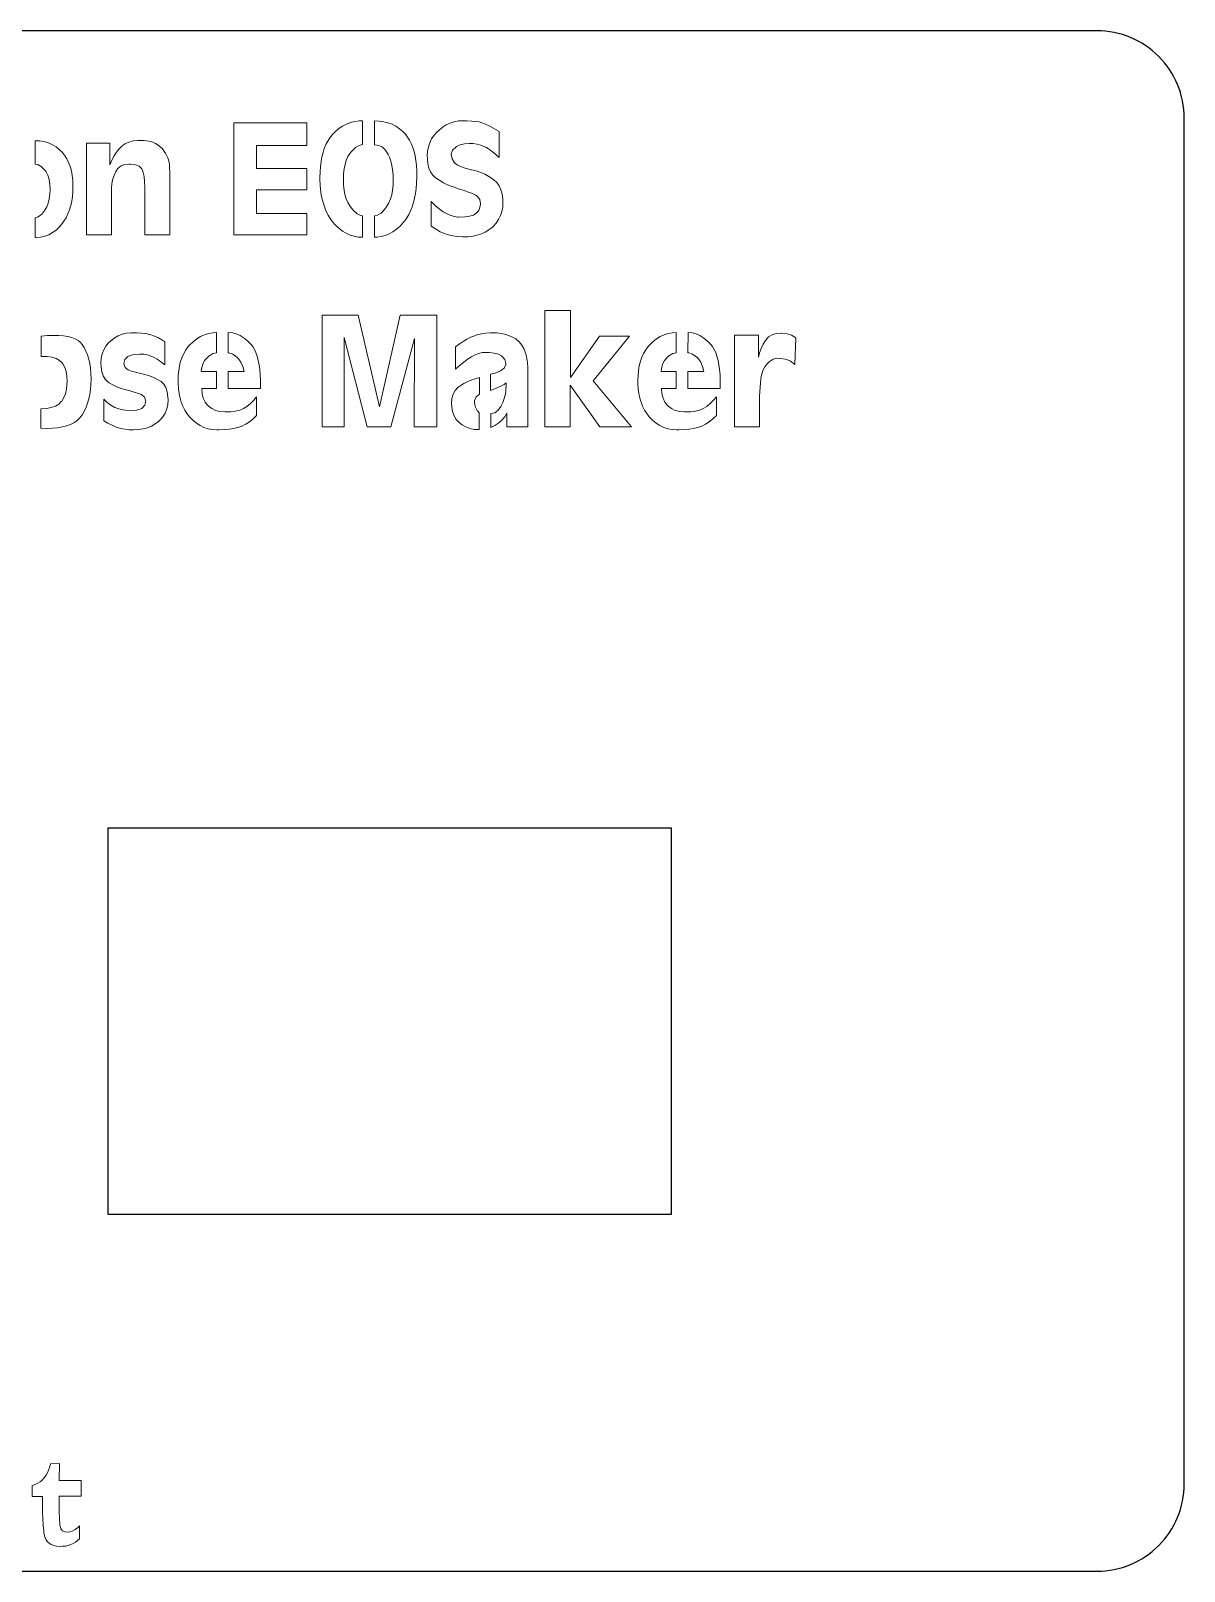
# Model space of a CAD drawing. Header units: millimetres. Extents: x 51.4 to 148.2, y 36.6 to 105.5.
# Drawn here: x 96.6 to 148.2, y 36.6 to 105.5 of the extents above; entities that cross this region are included whole.
import ezdxf

# ---------------------------------------------------------------- set-up
doc = ezdxf.new("R2010")
doc.units = ezdxf.units.MM

msp = doc.modelspace()

# ---------------------------------------------------------------- linework, layer by layer
at = {"color": 7, "linetype": 'Continuous'}
for p, q in [((144.287, 105.451), (55.287, 105.451)), ((148.187, 40.451), (148.187, 101.551)), ((100.037, 52.501), (100.037, 69.801)), ((100.037, 69.801), (125.237, 69.801)), ((125.237, 69.801), (125.237, 52.501)), ((125.237, 52.501), (100.037, 52.501)), ((55.287, 36.551), (144.287, 36.551))]:
    msp.add_line(p, q, dxfattribs=at)
at = {"color": 7, "lineweight": 0}
for p, q in [((108.925, 101.329), (105.665, 101.329)), ((105.665, 101.329), (105.665, 96.329)), ((108.925, 100.323), (108.925, 101.329)), ((110.88, 101.348), (110.699, 101.281)), ((111.072, 101.394), (110.88, 101.348)), ((111.27, 101.421), (111.072, 101.394)), ((111.426, 101.427), (111.27, 101.421)), ((111.426, 100.362), (111.426, 101.427)), ((111.951, 101.427), (111.951, 100.346)), ((112.164, 101.415), (111.951, 101.427)), ((112.368, 101.386), (112.164, 101.415)), ((112.56, 101.336), (112.368, 101.386)), ((112.741, 101.269), (112.56, 101.336)), ((115.342, 101.327), (115.161, 101.24)), ((115.524, 101.386), (115.342, 101.327)), ((115.711, 101.419), (115.524, 101.386)), ((115.84, 101.427), (115.711, 101.419)), ((116.094, 101.423), (115.84, 101.427)), ((116.315, 101.411), (116.094, 101.423)), ((116.501, 101.394), (116.315, 101.411)), ((116.641, 101.373), (116.501, 101.394)), ((116.764, 101.336), (116.641, 101.373)), ((116.922, 101.271), (116.764, 101.336)), ((109.953, 100.664), (109.861, 100.519)), ((110.057, 100.796), (109.953, 100.664)), ((110.063, 100.804), (110.057, 100.796)), ((110.209, 100.954), (110.063, 100.804)), ((110.363, 101.083), (110.209, 100.954)), ((110.526, 101.192), (110.363, 101.083)), ((110.699, 101.281), (110.526, 101.192)), ((112.914, 101.179), (112.741, 101.269)), ((113.073, 101.071), (112.914, 101.179)), ((113.223, 100.942), (113.073, 101.071)), ((113.337, 100.827), (113.223, 100.942)), ((113.437, 100.7), (113.337, 100.827)), ((113.525, 100.56), (113.437, 100.7)), ((114.513, 100.618), (114.429, 100.443)), ((114.623, 100.779), (114.513, 100.618)), ((114.757, 100.931), (114.623, 100.779)), ((114.813, 100.983), (114.757, 100.931)), ((114.986, 101.125), (114.813, 100.983)), ((115.161, 101.24), (114.986, 101.125)), ((117.11, 101.183), (116.922, 101.271)), ((117.33, 101.067), (117.11, 101.183)), ((117.531, 100.954), (117.33, 101.067)), ((117.531, 99.777), (117.531, 100.954)), ((96.772, 100.535), (96.772, 99.485)), ((96.979, 100.525), (96.772, 100.535)), ((97.177, 100.493), (96.979, 100.525)), ((97.364, 100.437), (97.177, 100.493)), ((97.541, 100.356), (97.364, 100.437)), ((97.708, 100.254), (97.541, 100.356)), ((97.865, 100.129), (97.708, 100.254)), ((97.979, 100.016), (97.865, 100.129)), ((98.09, 99.881), (97.979, 100.016)), ((100.12, 100.429), (99.065, 100.429)), ((99.065, 100.429), (99.065, 96.329)), ((100.12, 99.454), (100.12, 100.429)), ((100.414, 100.029), (100.305, 99.86)), ((100.532, 100.175), (100.414, 100.029)), ((100.63, 100.271), (100.532, 100.175)), ((100.789, 100.389), (100.63, 100.271)), ((100.964, 100.473), (100.789, 100.389)), ((101.157, 100.527), (100.964, 100.473)), ((101.366, 100.548), (101.157, 100.527)), ((101.41, 100.548), (101.366, 100.548)), ((101.645, 100.539), (101.41, 100.548)), ((101.854, 100.51), (101.645, 100.539)), ((102.037, 100.464), (101.854, 100.51)), ((102.158, 100.414), (102.037, 100.464)), ((102.325, 100.306), (102.158, 100.414)), ((102.47, 100.168), (102.325, 100.306)), ((102.591, 99.997), (102.47, 100.168)), ((102.6, 99.979), (102.591, 99.997)), ((102.704, 99.766), (102.6, 99.979)), ((106.683, 99.297), (106.683, 100.323)), ((106.683, 100.323), (108.925, 100.323)), ((109.652, 100.006), (109.602, 99.808)), ((109.711, 100.189), (109.652, 100.006)), ((109.78, 100.36), (109.711, 100.189)), ((109.861, 100.519), (109.78, 100.36)), ((110.768, 99.822), (110.857, 99.964)), ((110.857, 99.964), (110.953, 100.085)), ((110.953, 100.085), (111.111, 100.235)), ((111.111, 100.235), (111.268, 100.327)), ((111.268, 100.327), (111.426, 100.362)), ((111.951, 100.346), (111.968, 100.346)), ((111.968, 100.346), (112.151, 100.32)), ((112.151, 100.32), (112.312, 100.239)), ((112.312, 100.239), (112.453, 100.106)), ((112.453, 100.106), (112.572, 99.92)), ((112.572, 99.92), (112.629, 99.793)), ((113.602, 100.404), (113.525, 100.56)), ((113.669, 100.237), (113.602, 100.404)), ((113.725, 100.054), (113.669, 100.237)), ((113.771, 99.858), (113.725, 100.054)), ((114.331, 100.06), (114.317, 99.852)), ((114.367, 100.258), (114.331, 100.06)), ((114.429, 100.443), (114.367, 100.258)), ((115.39, 99.945), (115.453, 100.116)), ((115.39, 99.912), (115.39, 99.945)), ((115.426, 99.72), (115.39, 99.912)), ((115.453, 100.116), (115.607, 100.264)), ((115.607, 100.264), (115.624, 100.277)), ((115.624, 100.277), (115.782, 100.352)), ((115.782, 100.352), (115.978, 100.398)), ((115.978, 100.398), (116.213, 100.414)), ((116.213, 100.414), (116.353, 100.408)), ((116.353, 100.408), (116.555, 100.379)), ((116.555, 100.379), (116.749, 100.323)), ((116.749, 100.323), (116.934, 100.241)), ((116.934, 100.241), (117.055, 100.172)), ((117.055, 100.172), (117.22, 100.056)), ((117.22, 100.056), (117.38, 99.925)), ((117.38, 99.925), (117.531, 99.777)), ((96.772, 99.485), (96.885, 99.466)), ((96.885, 99.466), (97.048, 99.374)), ((97.048, 99.374), (97.214, 99.206)), ((98.188, 99.731), (98.09, 99.881)), ((98.271, 99.566), (98.188, 99.731)), ((98.338, 99.387), (98.271, 99.566)), ((98.392, 99.193), (98.338, 99.387)), ((100.209, 99.67), (100.12, 99.454)), ((100.305, 99.86), (100.209, 99.67)), ((100.384, 99.162), (100.457, 99.274)), ((100.457, 99.274), (100.595, 99.395)), ((100.595, 99.395), (100.77, 99.468)), ((100.77, 99.468), (100.984, 99.493)), ((100.984, 99.493), (101.032, 99.491)), ((101.032, 99.491), (101.26, 99.462)), ((101.26, 99.462), (101.431, 99.389)), ((101.431, 99.389), (101.545, 99.274)), ((101.545, 99.274), (101.556, 99.253)), ((101.556, 99.253), (101.606, 99.118)), ((102.766, 99.579), (102.704, 99.766)), ((102.781, 99.478), (102.766, 99.579)), ((102.789, 99.328), (102.781, 99.478)), ((102.792, 99.13), (102.789, 99.328)), ((108.925, 99.297), (106.683, 99.297)), ((108.925, 98.345), (108.925, 99.297)), ((109.538, 99.376), (109.521, 99.141)), ((109.565, 99.599), (109.538, 99.376)), ((109.602, 99.808), (109.565, 99.599)), ((110.572, 99.051), (110.597, 99.274)), ((110.597, 99.274), (110.64, 99.478)), ((110.64, 99.478), (110.695, 99.66)), ((110.695, 99.66), (110.768, 99.822)), ((112.629, 99.793), (112.687, 99.622)), ((112.687, 99.622), (112.733, 99.433)), ((112.733, 99.433), (112.768, 99.228)), ((112.768, 99.228), (112.789, 99.005)), ((113.806, 99.647), (113.771, 99.858)), ((113.831, 99.422), (113.806, 99.647)), ((113.844, 99.183), (113.831, 99.422)), ((114.317, 99.852), (114.321, 99.743)), ((114.321, 99.743), (114.344, 99.514)), ((114.344, 99.514), (114.394, 99.314)), ((114.394, 99.314), (114.467, 99.141)), ((115.536, 99.549), (115.426, 99.72)), ((115.548, 99.537), (115.536, 99.549)), ((115.649, 99.454), (115.548, 99.537)), ((115.807, 99.378), (115.649, 99.454)), ((116.019, 99.305), (115.807, 99.378)), ((116.288, 99.239), (116.019, 99.305)), ((116.295, 99.237), (116.288, 99.239)), ((116.509, 99.181), (116.295, 99.237)), ((97.214, 99.206), (97.26, 99.143)), ((97.26, 99.143), (97.339, 98.989)), ((97.339, 98.989), (97.394, 98.805)), ((97.394, 98.805), (97.427, 98.591)), ((97.427, 98.591), (97.439, 98.345)), ((98.431, 98.985), (98.392, 99.193)), ((98.456, 98.764), (98.431, 98.985)), ((98.465, 98.526), (98.456, 98.764)), ((100.188, 98.443), (100.201, 98.584)), ((100.201, 98.584), (100.24, 98.785)), ((100.24, 98.785), (100.301, 98.978)), ((100.301, 98.978), (100.384, 99.162)), ((101.606, 99.118), (101.643, 98.935)), ((101.643, 98.935), (101.664, 98.709)), ((101.664, 98.709), (101.672, 98.436)), ((102.796, 98.884), (102.792, 99.13)), ((102.796, 98.787), (102.796, 98.884)), ((102.796, 96.329), (102.796, 98.787)), ((109.521, 99.141), (109.515, 98.893)), ((109.515, 98.893), (109.517, 98.801)), ((109.517, 98.801), (109.525, 98.564)), ((109.525, 98.564), (109.546, 98.338)), ((110.565, 98.805), (110.572, 99.051)), ((110.565, 98.795), (110.565, 98.805)), ((110.572, 98.553), (110.565, 98.795)), ((110.595, 98.328), (110.572, 98.553)), ((112.791, 98.543), (112.768, 98.322)), ((112.789, 99.005), (112.797, 98.764)), ((112.797, 98.764), (112.791, 98.543)), ((113.815, 98.401), (113.835, 98.637)), ((113.835, 98.637), (113.846, 98.885)), ((113.846, 98.93), (113.844, 99.183)), ((113.846, 98.885), (113.846, 98.93)), ((114.467, 99.141), (114.567, 98.995)), ((114.567, 98.995), (114.692, 98.878)), ((114.692, 98.878), (114.721, 98.857)), ((114.721, 98.857), (114.873, 98.753)), ((114.873, 98.753), (115.042, 98.655)), ((115.042, 98.655), (115.227, 98.566)), ((115.227, 98.566), (115.426, 98.486)), ((116.709, 99.112), (116.509, 99.181)), ((116.895, 99.033), (116.709, 99.112)), ((117.072, 98.939), (116.895, 99.033)), ((117.235, 98.835), (117.072, 98.939)), ((117.299, 98.787), (117.235, 98.835)), ((117.432, 98.662), (117.299, 98.787)), ((117.535, 98.512), (117.432, 98.662)), ((97.406, 97.942), (97.358, 97.745)), ((97.433, 98.161), (97.406, 97.942)), ((97.439, 98.345), (97.433, 98.161)), ((98.408, 97.83), (98.44, 98.04)), ((98.44, 98.04), (98.459, 98.259)), ((98.459, 98.259), (98.465, 98.487)), ((98.465, 98.487), (98.465, 98.526)), ((100.188, 96.329), (100.188, 98.443)), ((101.672, 98.436), (101.672, 96.329)), ((106.683, 97.28), (106.683, 98.345)), ((106.683, 98.345), (108.925, 98.345)), ((109.546, 98.338), (109.575, 98.12)), ((109.575, 98.12), (109.615, 97.917)), ((109.615, 97.917), (109.667, 97.722)), ((110.636, 98.124), (110.595, 98.328)), ((110.69, 97.938), (110.636, 98.124)), ((110.761, 97.77), (110.69, 97.938)), ((112.672, 97.932), (112.601, 97.763)), ((112.727, 98.118), (112.672, 97.932)), ((112.768, 98.322), (112.727, 98.118)), ((113.698, 97.767), (113.746, 97.967)), ((113.746, 97.967), (113.785, 98.178)), ((113.785, 98.178), (113.815, 98.401)), ((115.426, 98.486), (115.644, 98.413)), ((115.644, 98.413), (115.719, 98.389)), ((115.719, 98.389), (115.963, 98.311)), ((115.963, 98.311), (116.168, 98.236)), ((116.168, 98.236), (116.338, 98.168)), ((116.338, 98.168), (116.468, 98.105)), ((116.468, 98.105), (116.549, 98.051)), ((116.549, 98.051), (116.663, 97.903)), ((116.663, 97.903), (116.701, 97.709)), ((117.616, 98.341), (117.535, 98.512)), ((117.67, 98.147), (117.616, 98.341)), ((117.699, 97.932), (117.67, 98.147)), ((117.704, 97.784), (117.699, 97.932)), ((97.064, 97.253), (96.912, 97.125)), ((97.2, 97.422), (97.064, 97.253)), ((97.289, 97.572), (97.2, 97.422)), ((97.358, 97.745), (97.289, 97.572)), ((98.152, 97.092), (98.234, 97.261)), ((98.234, 97.261), (98.306, 97.442)), ((98.306, 97.442), (98.363, 97.63)), ((98.363, 97.63), (98.408, 97.83)), ((108.925, 97.28), (106.683, 97.28)), ((108.925, 96.329), (108.925, 97.28)), ((109.667, 97.722), (109.728, 97.538)), ((109.728, 97.538), (109.8, 97.365)), ((109.8, 97.365), (109.882, 97.203)), ((109.882, 97.203), (109.975, 97.053)), ((110.845, 97.622), (110.761, 97.77)), ((110.865, 97.596), (110.845, 97.622)), ((111.026, 97.398), (110.865, 97.596)), ((111.182, 97.261), (111.026, 97.398)), ((111.332, 97.19), (111.182, 97.261)), ((111.426, 97.176), (111.332, 97.19)), ((111.426, 96.217), (111.426, 97.176)), ((112.097, 97.207), (111.951, 97.176)), ((111.951, 97.176), (111.951, 96.217)), ((112.247, 97.301), (112.097, 97.207)), ((112.401, 97.459), (112.247, 97.301)), ((112.512, 97.611), (112.401, 97.459)), ((112.601, 97.763), (112.512, 97.611)), ((113.404, 97.09), (113.493, 97.24)), ((113.493, 97.24), (113.571, 97.403)), ((113.571, 97.403), (113.639, 97.58)), ((113.639, 97.58), (113.698, 97.767)), ((114.49, 97.82), (114.49, 96.719)), ((114.675, 97.642), (114.49, 97.82)), ((114.855, 97.488), (114.675, 97.642)), ((115.03, 97.361), (114.855, 97.488)), ((115.202, 97.259), (115.03, 97.361)), ((115.367, 97.186), (115.202, 97.259)), ((115.53, 97.138), (115.367, 97.186)), ((116.211, 97.157), (115.995, 97.126)), ((116.382, 97.209), (116.211, 97.157)), ((116.497, 97.273), (116.382, 97.209)), ((116.628, 97.419), (116.497, 97.273)), ((116.691, 97.601), (116.628, 97.419)), ((116.701, 97.709), (116.691, 97.601)), ((117.51, 97.013), (117.595, 97.186)), ((117.595, 97.186), (117.656, 97.373)), ((117.656, 97.373), (117.693, 97.571)), ((117.693, 97.571), (117.704, 97.784)), ((96.912, 97.125), (96.772, 97.078)), ((96.772, 97.078), (96.772, 96.202)), ((97.55, 96.423), (97.708, 96.538)), ((97.708, 96.538), (97.856, 96.68)), ((97.856, 96.68), (97.994, 96.846)), ((97.994, 96.846), (98.056, 96.934)), ((98.056, 96.934), (98.152, 97.092)), ((109.975, 97.053), (110.078, 96.913)), ((110.078, 96.913), (110.209, 96.763)), ((110.209, 96.763), (110.361, 96.619)), ((110.361, 96.619), (110.521, 96.496)), ((110.521, 96.496), (110.688, 96.396)), ((112.612, 96.365), (112.781, 96.461)), ((112.781, 96.461), (112.947, 96.579)), ((112.947, 96.579), (113.102, 96.719)), ((113.102, 96.719), (113.254, 96.884)), ((113.254, 96.884), (113.308, 96.95)), ((113.308, 96.95), (113.404, 97.09)), ((114.49, 96.719), (114.559, 96.665)), ((114.559, 96.665), (114.723, 96.557)), ((114.723, 96.557), (114.894, 96.465)), ((114.894, 96.465), (115.075, 96.388)), ((115.688, 97.117), (115.53, 97.138)), ((115.734, 97.115), (115.688, 97.117)), ((115.995, 97.126), (115.734, 97.115)), ((116.912, 96.446), (117.072, 96.544)), ((117.072, 96.544), (117.218, 96.659)), ((117.218, 96.659), (117.266, 96.704)), ((117.266, 96.704), (117.401, 96.852)), ((117.401, 96.852), (117.51, 97.013)), ((96.772, 96.202), (96.82, 96.202)), ((96.82, 96.202), (97.018, 96.221)), ((97.018, 96.221), (97.206, 96.263)), ((97.206, 96.263), (97.383, 96.331)), ((97.383, 96.331), (97.55, 96.423)), ((99.065, 96.329), (100.188, 96.329)), ((101.672, 96.329), (102.796, 96.329)), ((105.665, 96.329), (108.925, 96.329)), ((110.688, 96.396), (110.861, 96.317)), ((110.861, 96.317), (111.041, 96.261)), ((111.041, 96.261), (111.23, 96.227)), ((111.23, 96.227), (111.426, 96.217)), ((111.951, 96.217), (112.064, 96.221)), ((112.064, 96.221), (112.255, 96.246)), ((112.255, 96.246), (112.435, 96.294)), ((112.435, 96.294), (112.612, 96.365)), ((115.075, 96.388), (115.265, 96.327)), ((115.265, 96.327), (115.463, 96.283)), ((115.463, 96.283), (115.673, 96.252)), ((115.673, 96.252), (115.892, 96.238)), ((115.892, 96.238), (115.913, 96.238)), ((115.913, 96.238), (116.14, 96.242)), ((116.14, 96.242), (116.353, 96.265)), ((116.353, 96.265), (116.553, 96.308)), ((116.553, 96.308), (116.739, 96.367)), ((116.739, 96.367), (116.912, 96.446)), ((111.22, 92.734), (109.609, 92.734)), ((109.609, 92.734), (109.609, 87.734)), ((112.18, 88.626), (111.22, 92.734)), ((113.108, 92.734), (112.18, 88.626)), ((114.742, 92.734), (113.108, 92.734)), ((114.742, 87.734), (114.742, 92.734)), ((120.726, 92.943), (119.581, 92.943)), ((119.581, 92.943), (119.581, 87.734)), ((120.726, 89.937), (120.726, 92.943)), ((97.327, 91.815), (97.046, 91.788)), ((97.046, 91.788), (97.046, 90.89)), ((97.585, 91.826), (97.327, 91.815)), ((97.823, 91.824), (97.585, 91.826)), ((98.04, 91.807), (97.823, 91.824)), ((98.234, 91.776), (98.04, 91.807)), ((98.408, 91.73), (98.234, 91.776)), ((98.559, 91.671), (98.408, 91.73)), ((98.69, 91.596), (98.559, 91.671)), ((100.311, 91.703), (100.14, 91.571)), ((100.486, 91.807), (100.311, 91.703)), ((100.668, 91.882), (100.486, 91.807)), ((100.857, 91.928), (100.668, 91.882)), ((101.053, 91.946), (100.857, 91.928)), ((101.076, 91.946), (101.053, 91.946)), ((101.316, 91.942), (101.076, 91.946)), ((101.533, 91.928), (101.316, 91.942)), ((101.726, 91.905), (101.533, 91.928)), ((101.895, 91.873), (101.726, 91.905)), ((101.9, 91.871), (101.895, 91.873)), ((102.074, 91.813), (101.9, 91.871)), ((102.254, 91.73), (102.074, 91.813)), ((102.441, 91.625), (102.254, 91.73)), ((104.002, 91.673), (103.838, 91.544)), ((104.171, 91.776), (104.002, 91.673)), ((104.346, 91.857), (104.171, 91.776)), ((104.53, 91.913), (104.346, 91.857)), ((104.721, 91.946), (104.53, 91.913)), ((104.882, 91.953), (104.721, 91.946)), ((104.882, 91.054), (104.882, 91.953)), ((105.415, 91.953), (105.407, 91.054)), ((105.595, 91.938), (105.415, 91.953)), ((105.772, 91.892), (105.595, 91.938)), ((105.947, 91.817), (105.772, 91.892)), ((106.118, 91.709), (105.947, 91.817)), ((106.285, 91.571), (106.118, 91.709)), ((110.599, 91.736), (111.632, 87.734)), ((110.599, 87.734), (110.599, 91.736)), ((112.681, 87.734), (113.744, 91.684)), ((113.744, 91.684), (113.737, 87.734)), ((116.092, 91.659), (115.917, 91.557)), ((116.272, 91.748), (116.092, 91.659)), ((116.351, 91.782), (116.272, 91.748)), ((116.543, 91.848), (116.351, 91.782)), ((116.739, 91.898), (116.543, 91.848)), ((116.941, 91.93), (116.739, 91.898)), ((117.147, 91.946), (116.941, 91.93)), ((117.228, 91.946), (117.147, 91.946)), ((117.437, 91.936), (117.228, 91.946)), ((117.641, 91.909), (117.437, 91.936)), ((117.837, 91.861), (117.641, 91.909)), ((118.027, 91.796), (117.837, 91.861)), ((118.099, 91.767), (118.027, 91.796)), ((118.279, 91.667), (118.099, 91.767)), ((118.433, 91.54), (118.279, 91.667)), ((122.03, 91.796), (120.726, 89.937)), ((121.745, 89.794), (123.372, 91.796)), ((123.372, 91.796), (122.03, 91.796)), ((124.573, 91.673), (124.412, 91.544)), ((124.742, 91.776), (124.573, 91.673)), ((124.919, 91.857), (124.742, 91.776)), ((125.102, 91.913), (124.919, 91.857)), ((125.292, 91.946), (125.102, 91.913)), ((125.454, 91.953), (125.292, 91.946)), ((125.454, 91.054), (125.454, 91.953)), ((125.986, 91.953), (125.978, 91.054)), ((126.167, 91.938), (125.986, 91.953)), ((126.346, 91.892), (126.167, 91.938)), ((126.519, 91.817), (126.346, 91.892)), ((126.69, 91.709), (126.519, 91.817)), ((126.857, 91.571), (126.69, 91.709)), ((129.133, 91.834), (128.062, 91.834)), ((128.062, 91.834), (128.062, 87.734)), ((129.133, 90.852), (129.133, 91.834)), ((129.593, 91.759), (129.462, 91.617)), ((129.75, 91.857), (129.593, 91.759)), ((129.935, 91.913), (129.75, 91.857)), ((130.146, 91.924), (129.935, 91.913)), ((130.175, 91.924), (130.146, 91.924)), ((130.423, 91.89), (130.175, 91.924)), ((130.619, 91.83), (130.423, 91.89)), ((130.767, 91.748), (130.619, 91.83)), ((130.759, 90.529), (130.811, 91.707)), ((130.811, 91.707), (130.767, 91.748)), ((98.8, 91.505), (98.69, 91.596)), ((98.875, 91.421), (98.8, 91.505)), ((98.967, 91.28), (98.875, 91.421)), ((99.046, 91.125), (98.967, 91.28)), ((99.115, 90.954), (99.046, 91.125)), ((99.171, 90.769), (99.115, 90.954)), ((99.769, 90.998), (99.726, 90.802)), ((99.838, 91.179), (99.769, 90.998)), ((99.936, 91.346), (99.838, 91.179)), ((100.061, 91.498), (99.936, 91.346)), ((100.14, 91.571), (100.061, 91.498)), ((101.02, 90.927), (101.208, 90.977)), ((101.208, 90.977), (101.435, 90.994)), ((101.435, 90.994), (101.637, 90.981)), ((101.637, 90.981), (101.837, 90.942)), ((102.568, 91.542), (102.441, 91.625)), ((102.568, 90.508), (102.568, 91.542)), ((103.425, 91.021), (103.346, 90.85)), ((103.517, 91.179), (103.425, 91.021)), ((103.625, 91.325), (103.517, 91.179)), ((103.683, 91.392), (103.625, 91.325)), ((103.838, 91.544), (103.683, 91.392)), ((104.54, 90.896), (104.724, 91.015)), ((104.724, 91.015), (104.882, 91.054)), ((105.407, 91.054), (105.443, 91.052)), ((105.443, 91.052), (105.611, 90.992)), ((105.611, 90.992), (105.803, 90.852)), ((106.418, 91.436), (106.285, 91.571)), ((106.505, 91.327), (106.418, 91.436)), ((106.582, 91.2), (106.505, 91.327)), ((106.649, 91.056), (106.582, 91.2)), ((106.708, 90.892), (106.649, 91.056)), ((115.746, 91.44), (115.58, 91.309)), ((115.58, 91.309), (115.58, 90.312)), ((115.917, 91.557), (115.746, 91.44)), ((116.299, 90.873), (116.466, 90.959)), ((116.466, 90.959), (116.626, 91.023)), ((116.626, 91.023), (116.774, 91.057)), ((116.774, 91.057), (116.914, 91.069)), ((116.914, 91.069), (117.087, 91.059)), ((117.087, 91.059), (117.316, 91.031)), ((117.316, 91.031), (117.499, 90.984)), ((117.499, 90.984), (117.633, 90.919)), ((118.556, 91.388), (118.433, 91.54)), ((118.65, 91.211), (118.556, 91.388)), ((118.66, 91.19), (118.65, 91.211)), ((118.725, 90.996), (118.66, 91.19)), ((118.773, 90.8), (118.725, 90.996)), ((123.996, 91.021), (123.918, 90.85)), ((124.091, 91.179), (123.996, 91.021)), ((124.196, 91.325), (124.091, 91.179)), ((124.256, 91.392), (124.196, 91.325)), ((124.412, 91.544), (124.256, 91.392)), ((125.111, 90.896), (125.298, 91.015)), ((125.298, 91.015), (125.454, 91.054)), ((125.978, 91.054), (126.017, 91.052)), ((126.017, 91.052), (126.182, 90.992)), ((126.182, 90.992), (126.376, 90.852)), ((126.99, 91.436), (126.857, 91.571)), ((127.078, 91.327), (126.99, 91.436)), ((127.155, 91.2), (127.078, 91.327)), ((127.222, 91.056), (127.155, 91.2)), ((127.28, 90.892), (127.222, 91.056)), ((129.183, 91.054), (129.133, 90.852)), ((129.252, 91.246), (129.183, 91.054)), ((129.341, 91.428), (129.252, 91.246)), ((129.45, 91.6), (129.341, 91.428)), ((129.462, 91.617), (129.45, 91.6)), ((97.046, 90.89), (97.056, 90.89)), ((97.056, 90.89), (97.312, 90.881)), ((97.312, 90.881), (97.533, 90.846)), ((97.533, 90.846), (97.717, 90.79)), ((97.717, 90.79), (97.863, 90.709)), ((97.863, 90.709), (97.975, 90.604)), ((97.975, 90.604), (98.011, 90.554)), ((98.011, 90.554), (98.094, 90.396)), ((98.094, 90.396), (98.152, 90.212)), ((99.213, 90.567), (99.171, 90.769)), ((99.246, 90.354), (99.213, 90.567)), ((99.263, 90.123), (99.246, 90.354)), ((99.726, 90.802), (99.713, 90.59)), ((99.713, 90.59), (99.719, 90.421)), ((99.719, 90.421), (99.753, 90.202)), ((100.739, 90.567), (100.784, 90.744)), ((100.793, 90.387), (100.739, 90.567)), ((100.784, 90.744), (100.926, 90.883)), ((100.934, 90.283), (100.793, 90.387)), ((100.926, 90.883), (101.02, 90.927)), ((101.068, 90.233), (100.934, 90.283)), ((101.837, 90.942), (102.027, 90.875)), ((102.027, 90.875), (102.062, 90.859)), ((102.062, 90.859), (102.233, 90.767)), ((102.233, 90.767), (102.402, 90.65)), ((102.402, 90.65), (102.568, 90.508)), ((103.194, 90.26), (103.173, 90.039)), ((103.231, 90.469), (103.194, 90.26)), ((103.281, 90.667), (103.231, 90.469)), ((103.346, 90.85), (103.281, 90.667)), ((104.207, 90.215), (104.219, 90.331)), ((104.219, 90.331), (104.269, 90.533)), ((104.269, 90.533), (104.355, 90.704)), ((104.355, 90.704), (104.478, 90.844)), ((104.478, 90.844), (104.54, 90.896)), ((105.803, 90.852), (105.876, 90.779)), ((105.876, 90.779), (105.982, 90.625)), ((105.982, 90.625), (106.064, 90.437)), ((106.064, 90.437), (106.126, 90.215)), ((106.756, 90.711), (106.708, 90.892)), ((106.795, 90.511), (106.756, 90.711)), ((106.824, 90.294), (106.795, 90.511)), ((106.843, 90.06), (106.824, 90.294)), ((115.58, 90.312), (115.74, 90.458)), ((115.74, 90.458), (115.936, 90.621)), ((115.936, 90.621), (116.122, 90.759)), ((116.122, 90.759), (116.299, 90.873)), ((117.754, 90.356), (117.589, 90.237)), ((117.633, 90.919), (117.655, 90.904)), ((117.655, 90.904), (117.785, 90.754)), ((117.826, 90.521), (117.754, 90.356)), ((117.785, 90.754), (117.828, 90.567)), ((117.828, 90.567), (117.826, 90.521)), ((118.802, 90.598), (118.773, 90.8)), ((118.816, 90.39), (118.802, 90.598)), ((118.818, 90.335), (118.816, 90.39)), ((118.818, 87.734), (118.818, 90.335)), ((123.768, 90.26), (123.747, 90.039)), ((123.804, 90.469), (123.768, 90.26)), ((123.854, 90.667), (123.804, 90.469)), ((123.918, 90.85), (123.854, 90.667)), ((124.781, 90.215), (124.792, 90.331)), ((124.792, 90.331), (124.84, 90.533)), ((124.84, 90.533), (124.927, 90.704)), ((124.927, 90.704), (125.05, 90.844)), ((125.05, 90.844), (125.111, 90.896)), ((126.376, 90.852), (126.448, 90.779)), ((126.448, 90.779), (126.553, 90.625)), ((126.553, 90.625), (126.636, 90.437)), ((126.636, 90.437), (126.697, 90.215)), ((127.328, 90.711), (127.28, 90.892)), ((127.366, 90.511), (127.328, 90.711)), ((127.397, 90.294), (127.366, 90.511)), ((127.416, 90.06), (127.397, 90.294)), ((129.335, 90.252), (129.423, 90.425)), ((129.423, 90.425), (129.537, 90.567)), ((129.537, 90.567), (129.623, 90.65)), ((129.623, 90.65), (129.798, 90.767)), ((129.798, 90.767), (129.958, 90.808)), ((129.958, 90.808), (130.133, 90.798)), ((130.133, 90.798), (130.338, 90.769)), ((130.338, 90.769), (130.402, 90.752)), ((130.402, 90.752), (130.573, 90.669)), ((130.573, 90.669), (130.759, 90.529)), ((98.152, 90.212), (98.188, 90.002)), ((98.196, 89.635), (98.171, 89.416)), ((98.188, 90.002), (98.2, 89.766)), ((98.2, 89.766), (98.196, 89.635)), ((99.248, 89.402), (99.265, 89.627)), ((99.271, 89.879), (99.263, 90.123)), ((99.265, 89.627), (99.271, 89.862)), ((99.271, 89.862), (99.271, 89.879)), ((99.753, 90.202), (99.817, 90.017)), ((99.817, 90.017), (99.907, 89.866)), ((99.907, 89.866), (100.028, 89.75)), ((100.028, 89.75), (100.08, 89.712)), ((100.08, 89.712), (100.241, 89.612)), ((100.241, 89.612), (100.42, 89.525)), ((101.255, 90.177), (101.068, 90.233)), ((101.491, 90.115), (101.255, 90.177)), ((101.616, 90.087), (101.491, 90.115)), ((101.837, 90.029), (101.616, 90.087)), ((102.037, 89.958), (101.837, 90.029)), ((102.216, 89.875), (102.037, 89.958)), ((102.377, 89.781), (102.216, 89.875)), ((102.41, 89.758), (102.377, 89.781)), ((102.529, 89.641), (102.41, 89.758)), ((102.619, 89.489), (102.529, 89.641)), ((103.173, 90.039), (103.167, 89.802)), ((103.167, 89.802), (103.169, 89.669)), ((103.169, 89.669), (103.183, 89.443)), ((104.882, 90.215), (104.207, 90.215)), ((104.882, 89.45), (104.882, 90.215)), ((106.126, 90.215), (105.407, 90.215)), ((105.407, 90.215), (105.407, 89.45)), ((106.855, 89.808), (106.843, 90.06)), ((106.855, 89.537), (106.855, 89.808)), ((115.949, 89.669), (115.782, 89.57)), ((116.128, 89.76), (115.949, 89.669)), ((116.318, 89.835), (116.128, 89.76)), ((116.52, 89.9), (116.318, 89.835)), ((116.659, 89.937), (116.52, 89.9)), ((116.659, 89.195), (116.659, 89.937)), ((117.335, 90.135), (117.153, 90.087)), ((117.153, 90.087), (117.153, 89.368)), ((117.537, 90.214), (117.335, 90.135)), ((117.589, 90.237), (117.537, 90.214)), ((117.603, 89.556), (117.76, 89.637)), ((117.76, 89.637), (117.851, 89.698)), ((117.851, 89.691), (117.828, 89.323)), ((117.851, 89.698), (117.851, 89.691)), ((120.705, 87.734), (120.705, 89.608)), ((120.705, 89.608), (122.045, 87.734)), ((123.454, 87.734), (121.745, 89.794)), ((123.747, 90.039), (123.739, 89.802)), ((123.739, 89.802), (123.741, 89.669)), ((123.741, 89.669), (123.756, 89.443)), ((125.454, 90.215), (124.781, 90.215)), ((125.454, 89.45), (125.454, 90.215)), ((126.697, 90.215), (125.978, 90.215)), ((125.978, 90.215), (125.978, 89.45)), ((127.426, 89.808), (127.416, 90.06)), ((127.426, 89.537), (127.426, 89.808)), ((129.208, 89.518), (129.225, 89.708)), ((129.225, 89.708), (129.245, 89.885)), ((129.245, 89.885), (129.273, 90.052)), ((129.273, 90.052), (129.335, 90.252)), ((97.96, 88.887), (97.942, 88.864)), ((98.054, 89.043), (97.96, 88.887)), ((98.125, 89.22), (98.054, 89.043)), ((98.171, 89.416), (98.125, 89.22)), ((99.121, 88.799), (99.175, 88.987)), ((99.175, 88.987), (99.217, 89.189)), ((99.217, 89.189), (99.248, 89.402)), ((99.847, 88.97), (99.847, 88.01)), ((100.001, 88.822), (99.847, 88.97)), ((100.42, 89.525), (100.62, 89.452)), ((100.62, 89.452), (100.837, 89.391)), ((100.837, 89.391), (100.974, 89.356)), ((100.974, 89.356), (101.207, 89.293)), ((101.207, 89.293), (101.391, 89.233)), ((101.391, 89.233), (101.526, 89.181)), ((101.526, 89.181), (101.67, 89.064)), ((101.67, 89.064), (101.72, 88.881)), ((101.72, 88.881), (101.677, 88.699)), ((102.681, 89.302), (102.619, 89.489)), ((102.712, 89.079), (102.681, 89.302)), ((102.702, 88.729), (102.718, 88.941)), ((102.718, 88.941), (102.712, 89.079)), ((103.183, 89.443), (103.212, 89.227)), ((103.212, 89.227), (103.254, 89.024)), ((103.254, 89.024), (103.312, 88.833)), ((104.244, 89.218), (104.223, 89.45)), ((104.223, 89.45), (104.882, 89.45)), ((104.294, 89.016), (104.244, 89.218)), ((104.375, 88.845), (104.294, 89.016)), ((105.407, 89.45), (106.853, 89.45)), ((106.551, 88.927), (106.401, 88.777)), ((106.68, 89.083), (106.551, 88.927)), ((106.68, 88.251), (106.68, 89.083)), ((106.853, 89.45), (106.855, 89.537)), ((115.419, 89.002), (115.401, 88.783)), ((115.473, 89.195), (115.419, 89.002)), ((115.561, 89.36), (115.473, 89.195)), ((115.686, 89.496), (115.561, 89.36)), ((115.782, 89.57), (115.686, 89.496)), ((116.426, 88.835), (116.432, 88.902)), ((116.432, 88.902), (116.503, 89.074)), ((116.503, 89.074), (116.659, 89.195)), ((117.153, 89.368), (117.374, 89.456)), ((117.374, 89.456), (117.603, 89.556)), ((117.764, 89.01), (117.695, 88.82)), ((117.812, 89.21), (117.764, 89.01)), ((117.828, 89.323), (117.812, 89.21)), ((123.756, 89.443), (123.785, 89.227)), ((123.785, 89.227), (123.827, 89.024)), ((123.827, 89.024), (123.883, 88.833)), ((124.817, 89.218), (124.796, 89.45)), ((124.796, 89.45), (125.454, 89.45)), ((124.867, 89.016), (124.817, 89.218)), ((124.946, 88.845), (124.867, 89.016)), ((125.978, 89.45), (127.424, 89.45)), ((127.124, 88.927), (126.974, 88.777)), ((127.253, 89.083), (127.124, 88.927)), ((127.253, 88.251), (127.253, 89.083)), ((127.424, 89.45), (127.426, 89.537)), ((129.179, 88.868), (129.185, 89.097)), ((129.185, 89.097), (129.195, 89.314)), ((129.195, 89.314), (129.208, 89.518)), ((97.275, 88.56), (97.023, 88.543)), ((97.023, 88.543), (97.023, 87.674)), ((97.492, 88.601), (97.275, 88.56)), ((97.677, 88.666), (97.492, 88.601)), ((97.825, 88.753), (97.677, 88.666)), ((97.942, 88.864), (97.825, 88.753)), ((98.748, 88.11), (98.844, 88.228)), ((98.844, 88.228), (98.888, 88.295)), ((98.888, 88.295), (98.978, 88.451)), ((98.978, 88.451), (99.055, 88.618)), ((99.055, 88.618), (99.121, 88.799)), ((100.165, 88.699), (100.001, 88.822)), ((100.338, 88.603), (100.165, 88.699)), ((100.52, 88.535), (100.338, 88.603)), ((100.711, 88.493), (100.52, 88.535)), ((100.814, 88.483), (100.711, 88.493)), ((101.087, 88.474), (100.814, 88.483)), ((101.305, 88.487), (101.087, 88.474)), ((101.466, 88.524), (101.305, 88.487)), ((101.541, 88.558), (101.466, 88.524)), ((101.677, 88.699), (101.541, 88.558)), ((102.487, 88.191), (102.587, 88.355)), ((102.587, 88.355), (102.66, 88.535)), ((102.66, 88.535), (102.702, 88.729)), ((103.312, 88.833), (103.381, 88.654)), ((103.381, 88.654), (103.465, 88.487)), ((103.465, 88.487), (103.563, 88.333)), ((103.563, 88.333), (103.677, 88.191)), ((104.482, 88.703), (104.375, 88.845)), ((104.523, 88.662), (104.482, 88.703)), ((104.671, 88.553), (104.523, 88.662)), ((104.844, 88.472), (104.671, 88.553)), ((105.04, 88.422), (104.844, 88.472)), ((105.259, 88.401), (105.04, 88.422)), ((105.301, 88.401), (105.259, 88.401)), ((105.534, 88.41), (105.301, 88.401)), ((105.743, 88.439), (105.534, 88.41)), ((105.93, 88.489), (105.743, 88.439)), ((106.095, 88.558), (105.93, 88.489)), ((106.249, 88.653), (106.095, 88.558)), ((106.095, 88.558), (106.095, 88.558)), ((106.401, 88.777), (106.249, 88.653)), ((106.524, 88.095), (106.68, 88.251)), ((115.401, 88.783), (115.409, 88.618)), ((115.409, 88.618), (115.448, 88.416)), ((115.448, 88.416), (115.517, 88.233)), ((115.517, 88.233), (115.615, 88.072)), ((116.459, 88.649), (116.426, 88.835)), ((116.553, 88.474), (116.459, 88.649)), ((116.643, 88.37), (116.553, 88.474)), ((116.643, 87.614), (116.643, 88.37)), ((117.337, 88.368), (117.168, 88.333)), ((117.168, 88.333), (117.168, 87.703)), ((117.489, 88.481), (117.337, 88.368)), ((117.603, 88.641), (117.489, 88.481)), ((117.695, 88.82), (117.603, 88.641)), ((117.791, 88.189), (117.879, 88.341)), ((117.879, 88.341), (117.879, 87.734)), ((123.883, 88.833), (123.954, 88.654)), ((123.954, 88.654), (124.039, 88.487)), ((124.039, 88.487), (124.137, 88.333)), ((124.137, 88.333), (124.248, 88.191)), ((125.054, 88.703), (124.946, 88.845)), ((125.094, 88.662), (125.054, 88.703)), ((125.242, 88.553), (125.094, 88.662)), ((125.415, 88.472), (125.242, 88.553)), ((125.611, 88.422), (125.415, 88.472)), ((125.83, 88.401), (125.611, 88.422)), ((125.875, 88.401), (125.83, 88.401)), ((126.105, 88.41), (125.875, 88.401)), ((126.315, 88.439), (126.105, 88.41)), ((126.503, 88.489), (126.315, 88.439)), ((126.669, 88.558), (126.503, 88.489)), ((126.822, 88.653), (126.669, 88.558)), ((126.669, 88.558), (126.669, 88.558)), ((126.974, 88.777), (126.822, 88.653)), ((127.097, 88.095), (127.253, 88.251)), ((129.177, 88.799), (129.179, 88.868)), ((129.185, 87.734), (129.177, 88.799)), ((97.023, 87.674), (97.031, 87.674)), ((97.031, 87.674), (97.296, 87.666)), ((97.296, 87.666), (97.544, 87.674)), ((97.544, 87.674), (97.773, 87.695)), ((97.773, 87.695), (97.983, 87.73)), ((97.983, 87.73), (98.173, 87.78)), ((98.173, 87.78), (98.346, 87.841)), ((98.346, 87.841), (98.498, 87.918)), ((98.498, 87.918), (98.632, 88.007)), ((98.632, 88.007), (98.748, 88.11)), ((99.847, 88.01), (100.024, 87.901)), ((100.024, 87.901), (100.211, 87.805)), ((100.211, 87.805), (100.399, 87.728)), ((100.399, 87.728), (100.589, 87.668)), ((100.589, 87.668), (100.782, 87.626)), ((100.782, 87.626), (100.976, 87.603)), ((100.976, 87.603), (101.174, 87.599)), ((101.174, 87.599), (101.393, 87.611)), ((101.393, 87.611), (101.601, 87.643)), ((101.601, 87.643), (101.795, 87.697)), ((101.795, 87.697), (101.975, 87.772)), ((101.975, 87.772), (102.141, 87.866)), ((102.141, 87.866), (102.291, 87.982)), ((102.291, 87.982), (102.356, 88.041)), ((102.356, 88.041), (102.487, 88.191)), ((103.677, 88.191), (103.677, 88.191)), ((103.677, 88.191), (103.827, 88.035)), ((103.827, 88.035), (103.984, 87.905)), ((103.984, 87.905), (104.15, 87.797)), ((104.15, 87.797), (104.325, 87.712)), ((104.325, 87.712), (104.507, 87.653)), ((104.507, 87.653), (104.698, 87.618)), ((104.698, 87.618), (104.898, 87.607)), ((104.898, 87.607), (104.996, 87.607)), ((104.996, 87.607), (105.238, 87.616)), ((105.238, 87.616), (105.457, 87.636)), ((105.457, 87.636), (105.655, 87.664)), ((105.655, 87.664), (105.83, 87.705)), ((105.83, 87.705), (105.984, 87.757)), ((105.984, 87.757), (106.022, 87.772)), ((106.022, 87.772), (106.197, 87.857)), ((106.197, 87.857), (106.364, 87.964)), ((106.364, 87.964), (106.524, 88.095)), ((109.609, 87.734), (110.599, 87.734)), ((111.632, 87.734), (112.681, 87.734)), ((113.737, 87.734), (114.742, 87.734)), ((115.615, 88.072), (115.746, 87.928)), ((115.746, 87.928), (115.872, 87.824)), ((115.872, 87.824), (116.038, 87.73)), ((116.038, 87.73), (116.22, 87.663)), ((116.22, 87.663), (116.422, 87.624)), ((116.422, 87.624), (116.643, 87.614)), ((117.168, 87.703), (117.337, 87.795)), ((117.337, 87.795), (117.52, 87.916)), ((117.52, 87.916), (117.67, 88.049)), ((117.67, 88.049), (117.791, 88.189)), ((117.879, 87.734), (118.818, 87.734)), ((119.581, 87.734), (120.705, 87.734)), ((122.045, 87.734), (123.454, 87.734)), ((124.248, 88.191), (124.248, 88.191)), ((124.248, 88.191), (124.398, 88.035)), ((124.398, 88.035), (124.556, 87.905)), ((124.556, 87.905), (124.723, 87.797)), ((124.723, 87.797), (124.896, 87.712)), ((124.896, 87.712), (125.079, 87.653)), ((125.079, 87.653), (125.271, 87.618)), ((125.271, 87.618), (125.469, 87.607)), ((125.469, 87.607), (125.567, 87.607)), ((125.567, 87.607), (125.809, 87.616)), ((125.809, 87.616), (126.03, 87.636)), ((126.03, 87.636), (126.226, 87.664)), ((126.226, 87.664), (126.403, 87.705)), ((126.403, 87.705), (126.555, 87.757)), ((126.555, 87.757), (126.596, 87.772)), ((126.596, 87.772), (126.769, 87.857)), ((126.769, 87.857), (126.936, 87.964)), ((126.936, 87.964), (127.097, 88.095)), ((128.062, 87.734), (129.185, 87.734))]:
    msp.add_line(p, q, dxfattribs=at)
at = {"lineweight": 0}
for p, q in [((97.463, 41.356), (97.453, 41.317)), ((97.867, 41.361), (97.463, 41.356)), ((97.852, 40.605), (97.867, 41.361)), ((97.165, 40.705), (97.087, 40.62)), ((97.196, 40.747), (97.165, 40.705)), ((97.26, 40.848), (97.196, 40.747)), ((97.318, 40.955), (97.26, 40.848)), ((97.369, 41.069), (97.318, 40.955)), ((97.414, 41.19), (97.369, 41.069)), ((97.453, 41.317), (97.414, 41.19)), ((96.772, 40.431), (96.64, 40.39)), ((96.64, 40.39), (96.64, 39.892)), ((96.89, 40.483), (96.772, 40.431)), ((96.995, 40.545), (96.89, 40.483)), ((97.087, 40.62), (96.995, 40.545)), ((98.837, 40.605), (97.852, 40.605)), ((98.837, 39.903), (98.837, 40.605)), ((96.64, 39.892), (97.106, 39.887)), ((97.106, 39.806), (97.104, 39.618)), ((97.104, 39.618), (97.104, 39.439)), ((97.104, 39.439), (97.105, 39.271)), ((97.106, 39.887), (97.106, 39.806)), ((97.84, 39.684), (97.841, 39.903)), ((97.841, 39.484), (97.84, 39.684)), ((97.841, 39.903), (98.837, 39.903)), ((97.845, 39.302), (97.841, 39.484)), ((97.848, 39.135), (97.845, 39.302)), ((97.105, 39.271), (97.107, 39.112)), ((97.107, 39.112), (97.112, 38.964)), ((97.112, 38.964), (97.118, 38.825)), ((97.118, 38.825), (97.124, 38.695)), ((97.124, 38.695), (97.132, 38.577)), ((97.854, 38.987), (97.848, 39.135)), ((97.861, 38.855), (97.854, 38.987)), ((97.869, 38.742), (97.861, 38.855)), ((97.878, 38.645), (97.869, 38.742)), ((97.889, 38.565), (97.878, 38.645)), ((97.132, 38.577), (97.142, 38.468)), ((97.142, 38.468), (97.153, 38.369)), ((97.153, 38.369), (97.165, 38.28)), ((97.165, 38.28), (97.18, 38.2)), ((97.18, 38.2), (97.195, 38.131)), ((97.195, 38.131), (97.212, 38.071)), ((97.212, 38.071), (97.215, 38.061)), ((97.215, 38.061), (97.26, 37.958)), ((97.26, 37.958), (97.321, 37.87)), ((97.901, 38.504), (97.889, 38.565)), ((97.915, 38.459), (97.901, 38.504)), ((97.925, 38.438), (97.915, 38.459)), ((98, 38.356), (97.925, 38.438)), ((98.105, 38.307), (98, 38.356)), ((98.234, 38.292), (98.105, 38.307)), ((98.325, 38.304), (98.234, 38.292)), ((98.424, 38.339), (98.325, 38.304)), ((98.531, 38.398), (98.424, 38.339)), ((98.646, 38.479), (98.531, 38.398)), ((98.575, 37.847), (98.673, 37.92)), ((98.763, 38.58), (98.646, 38.479)), ((98.673, 37.92), (98.763, 38.003)), ((98.763, 38.003), (98.763, 38.58)), ((97.321, 37.87), (97.4, 37.797)), ((97.4, 37.797), (97.495, 37.741)), ((97.495, 37.741), (97.606, 37.699)), ((97.606, 37.699), (97.734, 37.673)), ((97.734, 37.673), (97.878, 37.662)), ((97.878, 37.662), (98.001, 37.664)), ((98.001, 37.664), (98.128, 37.677)), ((98.128, 37.677), (98.248, 37.701)), ((98.248, 37.701), (98.364, 37.738)), ((98.364, 37.738), (98.472, 37.787)), ((98.472, 37.787), (98.575, 37.847))]:
    msp.add_line(p, q, dxfattribs=at)
at = {"color": 7, "linetype": 'Continuous'}
for centre, start, end in [((144.287, 101.551), 360, 90.00037), ((144.287, 40.451), 269.99999, 0)]:
    msp.add_arc(centre, 3.9, start, end, dxfattribs=at)

doc.saveas('drawing.dxf')
